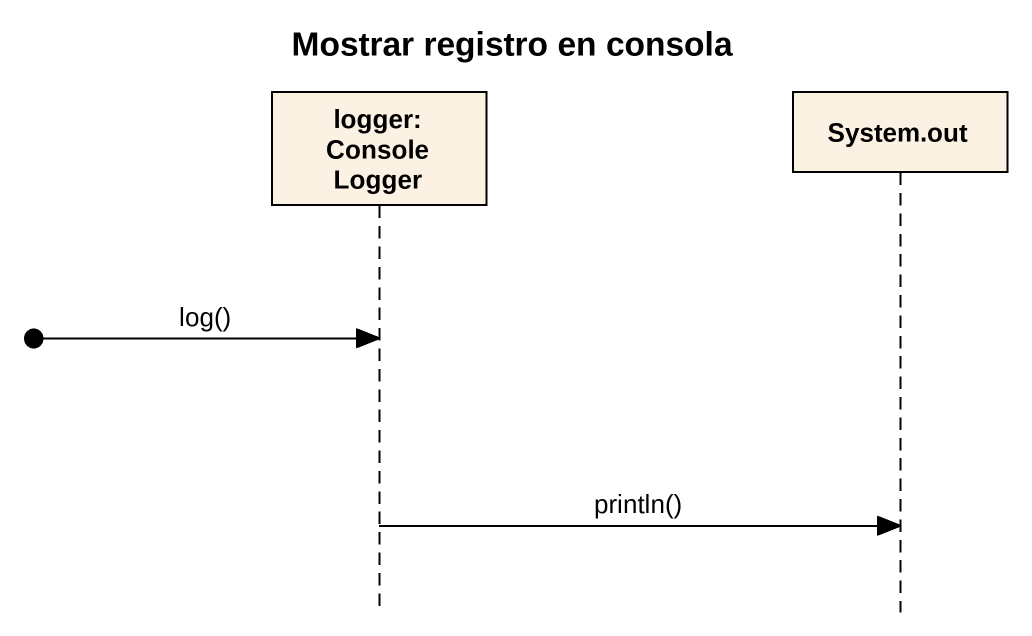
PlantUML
@startuml
title Mostrar registro en consola
hide footbox
participant "logger:ConsoleLogger" as logger_ConsoleLogger
participant "System.out" as System_out

[o-> logger_ConsoleLogger : log()
logger_ConsoleLogger -> System_out : println()
@enduml
